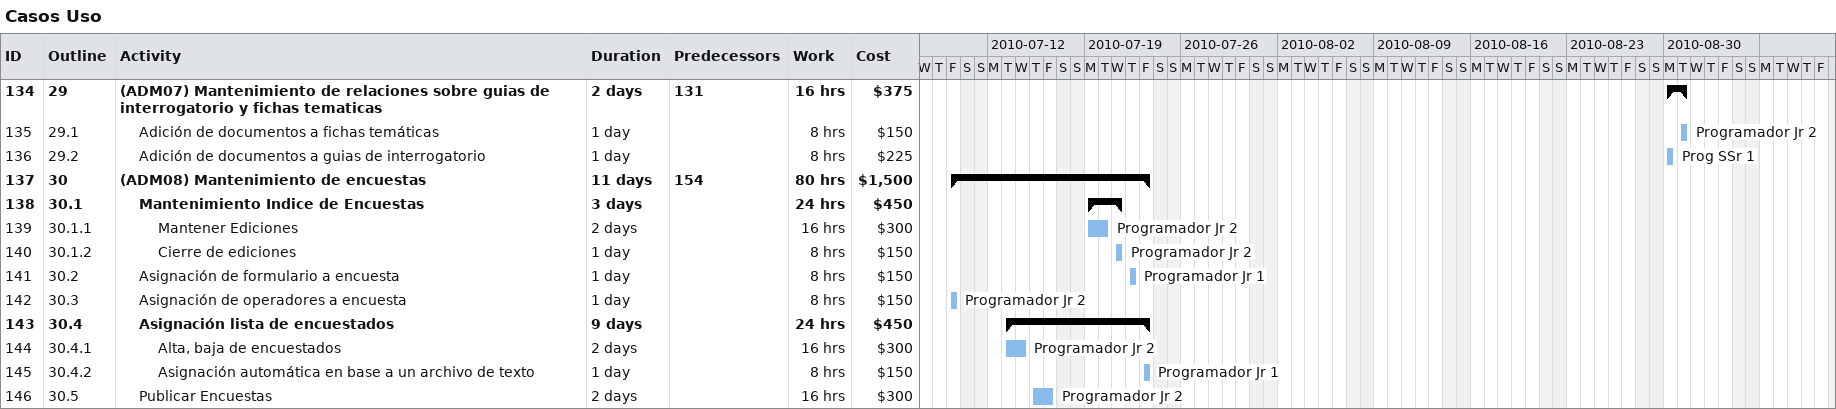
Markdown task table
Casos Uso

| ID | WBS | Task | Duration | Start | Finish | Predecessors | Resources | Work (h) | Cost ($) |
|---|---|---|---|---|---|---|---|---|---|
| 134 | 29 | **(ADM07) Mantenimiento de relaciones sobre guias de interrogatorio y fichas tematicas** | 2d | 2010-08-30 | 2010-08-31 | 131 |  | 16 | 375 |
| 135 | 29.1 | Adición de documentos a fichas temáticas | 1d | 2010-08-31 | 2010-08-31 |  | Programador Jr 2 | 8 | 150 |
| 136 | 29.2 | Adición de documentos a guias de interrogatorio | 1d | 2010-08-30 | 2010-08-30 |  | Prog SSr 1 | 8 | 225 |
| 137 | 30 | **(ADM08) Mantenimiento de encuestas** | 11d | 2010-07-09 | 2010-07-23 | 154 |  | 80 | 1500 |
| 138 | 30.1 | **Mantenimiento Indice de Encuestas** | 3d | 2010-07-19 | 2010-07-21 |  |  | 24 | 450 |
| 139 | 30.1.1 | Mantener Ediciones | 2d | 2010-07-19 | 2010-07-20 |  | Programador Jr 2 | 16 | 300 |
| 140 | 30.1.2 | Cierre de ediciones | 1d | 2010-07-21 | 2010-07-21 |  | Programador Jr 2 | 8 | 150 |
| 141 | 30.2 | Asignación de formulario a encuesta | 1d | 2010-07-22 | 2010-07-22 |  | Programador Jr 1 | 8 | 150 |
| 142 | 30.3 | Asignación de operadores a encuesta | 1d | 2010-07-09 | 2010-07-09 |  | Programador Jr 2 | 8 | 150 |
| 143 | 30.4 | **Asignación lista de encuestados** | 9d | 2010-07-13 | 2010-07-23 |  |  | 24 | 450 |
| 144 | 30.4.1 | Alta, baja de encuestados | 2d | 2010-07-13 | 2010-07-14 |  | Programador Jr 2 | 16 | 300 |
| 145 | 30.4.2 | Asignación automática en base a un archivo de texto | 1d | 2010-07-23 | 2010-07-23 |  | Programador Jr 1 | 8 | 150 |
| 146 | 30.5 | Publicar Encuestas | 2d | 2010-07-15 | 2010-07-16 |  | Programador Jr 2 | 16 | 300 |
